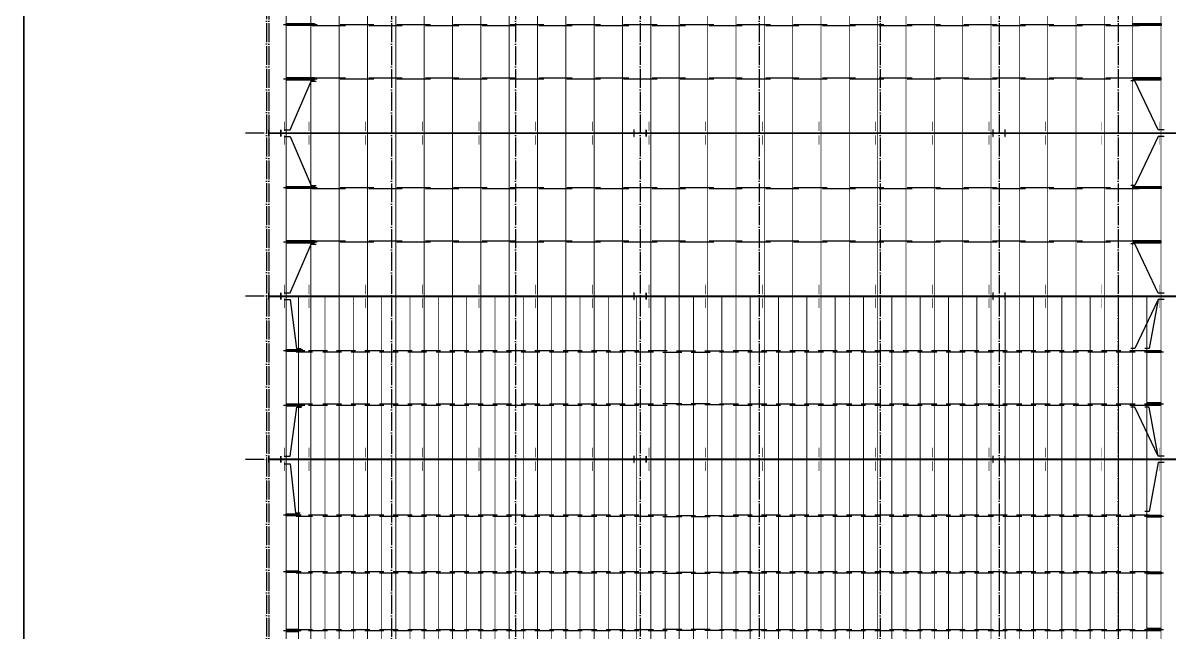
# Model space of a CAD drawing. Extents: x 447413 to 2975780, y -1432727 to 1301644.
# Drawn here: x 2255198 to 2315861, y -441677 to -409442 of the extents above; entities that cross this region are included whole.
import ezdxf

# ---------------------------------------------------------------- set-up
doc = ezdxf.new("R2010")
doc.units = 0
doc.header["$LTSCALE"] = 1000
doc.header["$MEASUREMENT"] = 0
doc.linetypes.add('DOTE', pattern=[2.42, 2, -0.2, 0.02, -0.2])
for name, color, linetype in [('DOTE', 1, 'Continuous'), ('LG', 200, 'Continuous'), ('图框', 253, 'Continuous'), ('柱子', 3, 'Continuous')]:
    doc.layers.add(name, color=color, linetype=linetype)
for name, color, linetype, lineweight in [('屋面隅撑', 10, 'Continuous', 30), ('檩条', 7, 'Continuous', 18), ('钢梁', 141, 'Continuous', 18)]:
    doc.layers.add(name, color=color, linetype=linetype, lineweight=lineweight)

# ---------------------------------------------------------------- blocks, each defined once
blk = doc.blocks.new('A$C6B0021A6')
at = {"layer": '图框', "color": 153, "const_width": 58, "elevation": -84000}
blk.add_lwpolyline([(111420, 1020), (2520, 1020), (2520, 83120), (111420, 83120)], close=True, dxfattribs=at)

msp = doc.modelspace()

# ---------------------------------------------------------------- linework, layer by layer
at = {"layer": 'DOTE', "color": 8, "linetype": 'DOTE', "ltscale": 0.5}
for p, q in [((2268086.1, -377995.7, 126000), (2268086.1, -498983.1, 126000)), ((2287865.8, -377995.7, 126000), (2287865.8, -498983.1, 126000)), ((2306865.8, -377995.7, 126000), (2306865.8, -498983.1, 126000)), ((2367195, -415277.4, 126000), (2266776.3, -415277.4, 126000)), ((2367195, -423907.4, 126000), (2266776.3, -423907.4, 126000))]:
    msp.add_line(p, q, dxfattribs=at)
at = {"layer": 'DOTE', "linetype": 'DOTE', "ltscale": 0.5}
msp.add_line((2367195, -432536.9, 126000), (2266776.3, -432536.9, 126000), dxfattribs=at)
at = {"layer": 'DOTE', "linetype": 'DOTE', "ltscale": 0.5, "elevation": 126000}
msp.add_lwpolyline([(2268206.1, -378003.3), (2268206.1, -498989.2)], dxfattribs=at)
at = {"layer": 'DOTE', "color": 8, "linetype": 'DOTE', "ltscale": 0.5, "elevation": 126000}
for points in [[(2274706.1, -378003.3), (2274706.1, -498989.2)], [(2281266.1, -378003.3), (2281266.1, -498989.2)], [(2294166.1, -378003.3), (2294166.1, -498989.2)], [(2300566.1, -378003.3), (2300566.1, -498989.2)], [(2313166.1, -378003.3), (2313166.1, -498989.2)]]:
    msp.add_lwpolyline(points, dxfattribs=at)
at = {"layer": 'LG'}
for p, q in [((2268990.1, -409522.4, 126000), (2270764.2, -409522.4, 126000)), ((2270510.7, -409579.8, 126000), (2272270, -409579.8, 126000)), ((2271990.1, -409522.4, 126000), (2273764.2, -409522.4, 126000)), ((2273510.7, -409579.8, 126000), (2275270, -409579.8, 126000)), ((2274990.1, -409522.4, 126000), (2276764.2, -409522.4, 126000)), ((2276510.7, -409579.8, 126000), (2278270, -409579.8, 126000)), ((2277990.1, -409522.4, 126000), (2279764.2, -409522.4, 126000)), ((2279510.7, -409579.8, 126000), (2281270, -409579.8, 126000)), ((2280990.1, -409522.4, 126000), (2282764.2, -409522.4, 126000)), ((2282510.7, -409579.8, 126000), (2284270, -409579.8, 126000)), ((2283990.1, -409522.4, 126000), (2285764.2, -409522.4, 126000)), ((2285510.7, -409579.8, 126000), (2287270, -409579.8, 126000)), ((2286990.1, -409522.4, 126000), (2288764.2, -409522.4, 126000)), ((2288510.7, -409579.8, 126000), (2290270, -409579.8, 126000)), ((2289990.1, -409522.4, 126000), (2291764.2, -409522.4, 126000)), ((2291510.7, -409579.8, 126000), (2293270, -409579.8, 126000)), ((2292990.1, -409522.4, 126000), (2294764.2, -409522.4, 126000)), ((2294510.7, -409579.8, 126000), (2296270, -409579.8, 126000)), ((2295990.1, -409522.4, 126000), (2297764.2, -409522.4, 126000)), ((2297510.7, -409579.8, 126000), (2299270, -409579.8, 126000)), ((2298990.1, -409522.4, 126000), (2300764.2, -409522.4, 126000)), ((2300510.7, -409579.8, 126000), (2302270, -409579.8, 126000)), ((2301990.1, -409522.4, 126000), (2303764.2, -409522.4, 126000)), ((2303510.7, -409579.8, 126000), (2305270, -409579.8, 126000)), ((2304990.1, -409522.4, 126000), (2306764.2, -409522.4, 126000)), ((2306510.7, -409579.8, 126000), (2308270, -409579.8, 126000)), ((2307990.1, -409522.4, 126000), (2309764.2, -409522.4, 126000)), ((2309510.7, -409579.8, 126000), (2311270, -409579.8, 126000)), ((2310990.1, -409522.4, 126000), (2312764.2, -409522.4, 126000)), ((2312510.7, -409579.8, 126000), (2314270, -409579.8, 126000)), ((2313990.1, -409522.4, 126000), (2315436, -409522.4, 126000)), ((2268990.1, -412402.4, 126000), (2270764.2, -412402.4, 126000)), ((2270510.7, -412344.9, 126000), (2272270, -412344.9, 126000)), ((2271990.1, -412402.4, 126000), (2273764.2, -412402.4, 126000)), ((2273510.7, -412344.9, 126000), (2275270, -412344.9, 126000)), ((2274990.1, -412402.4, 126000), (2276764.2, -412402.4, 126000)), ((2276510.7, -412344.9, 126000), (2278270, -412344.9, 126000)), ((2277990.1, -412402.4, 126000), (2279764.2, -412402.4, 126000)), ((2279510.7, -412344.9, 126000), (2281270, -412344.9, 126000)), ((2280990.1, -412402.4, 126000), (2282764.2, -412402.4, 126000)), ((2282510.7, -412344.9, 126000), (2284270, -412344.9, 126000)), ((2283990.1, -412402.4, 126000), (2285764.2, -412402.4, 126000)), ((2285510.7, -412344.9, 126000), (2287270, -412344.9, 126000)), ((2286990.1, -412402.4, 126000), (2288764.2, -412402.4, 126000)), ((2288510.7, -412344.9, 126000), (2290270, -412344.9, 126000)), ((2289990.1, -412402.4, 126000), (2291764.2, -412402.4, 126000)), ((2291510.7, -412344.9, 126000), (2293270, -412344.9, 126000)), ((2292990.1, -412402.4, 126000), (2294764.2, -412402.4, 126000)), ((2294510.7, -412344.9, 126000), (2296270, -412344.9, 126000)), ((2295990.1, -412402.4, 126000), (2297764.2, -412402.4, 126000)), ((2297510.7, -412344.9, 126000), (2299270, -412344.9, 126000)), ((2298990.1, -412402.4, 126000), (2300764.2, -412402.4, 126000)), ((2300510.7, -412344.9, 126000), (2302270, -412344.9, 126000)), ((2301990.1, -412402.4, 126000), (2303764.2, -412402.4, 126000)), ((2303510.7, -412344.9, 126000), (2305270, -412344.9, 126000)), ((2304990.1, -412402.4, 126000), (2306764.2, -412402.4, 126000)), ((2306510.7, -412344.9, 126000), (2308270, -412344.9, 126000)), ((2307990.1, -412402.4, 126000), (2309764.2, -412402.4, 126000)), ((2309510.7, -412344.9, 126000), (2311270, -412344.9, 126000)), ((2310990.1, -412402.4, 126000), (2312764.2, -412402.4, 126000)), ((2312510.7, -412344.9, 126000), (2314270, -412344.9, 126000)), ((2313990.1, -412402.4, 126000), (2315436, -412402.4, 126000)), ((2268990.1, -418152.4, 126000), (2270764.2, -418152.4, 126000)), ((2270510.7, -418209.8, 126000), (2272270, -418209.8, 126000)), ((2271990.1, -418152.4, 126000), (2273764.2, -418152.4, 126000)), ((2273510.7, -418209.8, 126000), (2275270, -418209.8, 126000)), ((2274990.1, -418152.4, 126000), (2276764.2, -418152.4, 126000)), ((2276510.7, -418209.8, 126000), (2278270, -418209.8, 126000)), ((2277990.1, -418152.4, 126000), (2279764.2, -418152.4, 126000)), ((2279510.7, -418209.8, 126000), (2281270, -418209.8, 126000)), ((2280990.1, -418152.4, 126000), (2282764.2, -418152.4, 126000)), ((2282510.7, -418209.8, 126000), (2284270, -418209.8, 126000)), ((2283990.1, -418152.4, 126000), (2285764.2, -418152.4, 126000)), ((2285510.7, -418209.8, 126000), (2287270, -418209.8, 126000)), ((2286990.1, -418152.4, 126000), (2288764.2, -418152.4, 126000)), ((2288510.7, -418209.8, 126000), (2290270, -418209.8, 126000)), ((2289990.1, -418152.4, 126000), (2291764.2, -418152.4, 126000)), ((2291510.7, -418209.8, 126000), (2293270, -418209.8, 126000)), ((2292990.1, -418152.4, 126000), (2294764.2, -418152.4, 126000)), ((2294510.7, -418209.8, 126000), (2296270, -418209.8, 126000)), ((2295990.1, -418152.4, 126000), (2297764.2, -418152.4, 126000)), ((2297510.7, -418209.8, 126000), (2299270, -418209.8, 126000)), ((2298990.1, -418152.4, 126000), (2300764.2, -418152.4, 126000)), ((2300510.7, -418209.8, 126000), (2302270, -418209.8, 126000)), ((2301990.1, -418152.4, 126000), (2303764.2, -418152.4, 126000)), ((2303510.7, -418209.8, 126000), (2305270, -418209.8, 126000)), ((2304990.1, -418152.4, 126000), (2306764.2, -418152.4, 126000)), ((2306510.7, -418209.8, 126000), (2308270, -418209.8, 126000)), ((2307990.1, -418152.4, 126000), (2309764.2, -418152.4, 126000)), ((2309510.7, -418209.8, 126000), (2311270, -418209.8, 126000)), ((2310990.1, -418152.4, 126000), (2312764.2, -418152.4, 126000)), ((2312510.7, -418209.8, 126000), (2314270, -418209.8, 126000)), ((2313990.1, -418152.4, 126000), (2315436, -418152.4, 126000)), ((2270510.7, -420974.9, 126000), (2272270, -420974.9, 126000)), ((2273510.7, -420974.9, 126000), (2275270, -420974.9, 126000)), ((2276510.7, -420974.9, 126000), (2278270, -420974.9, 126000)), ((2279510.7, -420974.9, 126000), (2281270, -420974.9, 126000)), ((2282510.7, -420974.9, 126000), (2284270, -420974.9, 126000)), ((2285510.7, -420974.9, 126000), (2287270, -420974.9, 126000)), ((2288510.7, -420974.9, 126000), (2290270, -420974.9, 126000)), ((2291510.7, -420974.9, 126000), (2293270, -420974.9, 126000)), ((2294510.7, -420974.9, 126000), (2296270, -420974.9, 126000)), ((2297510.7, -420974.9, 126000), (2299270, -420974.9, 126000)), ((2300510.7, -420974.9, 126000), (2302270, -420974.9, 126000)), ((2303510.7, -420974.9, 126000), (2305270, -420974.9, 126000)), ((2306510.7, -420974.9, 126000), (2308270, -420974.9, 126000)), ((2309510.7, -420974.9, 126000), (2311270, -420974.9, 126000)), ((2312510.7, -420974.9, 126000), (2314270, -420974.9, 126000)), ((2268990.1, -421032.4, 126000), (2270764.2, -421032.4, 126000)), ((2271990.1, -421032.4, 126000), (2273764.2, -421032.4, 126000)), ((2274990.1, -421032.4, 126000), (2276764.2, -421032.4, 126000)), ((2277990.1, -421032.4, 126000), (2279764.2, -421032.4, 126000)), ((2280990.1, -421032.4, 126000), (2282764.2, -421032.4, 126000)), ((2283990.1, -421032.4, 126000), (2285764.2, -421032.4, 126000)), ((2286990.1, -421032.4, 126000), (2288764.2, -421032.4, 126000)), ((2289990.1, -421032.4, 126000), (2291764.2, -421032.4, 126000)), ((2292990.1, -421032.4, 126000), (2294764.2, -421032.4, 126000)), ((2295990.1, -421032.4, 126000), (2297764.2, -421032.4, 126000)), ((2298990.1, -421032.4, 126000), (2300764.2, -421032.4, 126000)), ((2301990.1, -421032.4, 126000), (2303764.2, -421032.4, 126000)), ((2304990.1, -421032.4, 126000), (2306764.2, -421032.4, 126000)), ((2307990.1, -421032.4, 126000), (2309764.2, -421032.4, 126000)), ((2310990.1, -421032.4, 126000), (2312764.2, -421032.4, 126000)), ((2313990.1, -421032.4, 126000), (2315436, -421032.4, 126000)), ((2268990.1, -426782.1, 126000), (2270114.2, -426782.1, 126000)), ((2269668.2, -426839.6, 126000), (2270518.9, -426839.6, 126000)), ((2270308, -426782.1, 126000), (2271321.7, -426782.1, 126000)), ((2271068.2, -426839.6, 126000), (2272065.3, -426839.6, 126000)), ((2271792.3, -426782.1, 126000), (2272800.2, -426782.1, 126000)), ((2272568.2, -426839.6, 126000), (2273565.3, -426839.6, 126000)), ((2273292.3, -426782.1, 126000), (2274300.2, -426782.1, 126000)), ((2274068.2, -426839.6, 126000), (2275065.3, -426839.6, 126000)), ((2274792.3, -426782.1, 126000), (2275800.2, -426782.1, 126000)), ((2275568.2, -426839.6, 126000), (2276565.3, -426839.6, 126000)), ((2276292.3, -426782.1, 126000), (2277300.2, -426782.1, 126000)), ((2277068.2, -426839.6, 126000), (2278065.3, -426839.6, 126000)), ((2277792.3, -426782.1, 126000), (2278800.2, -426782.1, 126000)), ((2278568.2, -426839.6, 126000), (2279565.3, -426839.6, 126000)), ((2279292.3, -426782.1, 126000), (2280300.2, -426782.1, 126000)), ((2280068.2, -426839.6, 126000), (2281065.3, -426839.6, 126000)), ((2280792.3, -426782.1, 126000), (2281800.2, -426782.1, 126000)), ((2281568.2, -426839.6, 126000), (2282565.3, -426839.6, 126000)), ((2282292.3, -426782.1, 126000), (2283300.2, -426782.1, 126000)), ((2283068.2, -426839.6, 126000), (2284065.3, -426839.6, 126000)), ((2283792.3, -426782.1, 126000), (2284800.2, -426782.1, 126000)), ((2284568.2, -426839.6, 126000), (2285565.3, -426839.6, 126000)), ((2285292.3, -426782.1, 126000), (2286300.2, -426782.1, 126000)), ((2286068.2, -426839.6, 126000), (2287065.3, -426839.6, 126000)), ((2286792.3, -426782.1, 126000), (2287800.2, -426782.1, 126000)), ((2287568.2, -426839.6, 126000), (2288565.3, -426839.6, 126000)), ((2288292.3, -426782.1, 126000), (2289300.2, -426782.1, 126000)), ((2289068.2, -426859.7, 126000), (2290065.3, -426859.7, 126000)), ((2289792.3, -426802.2, 126000), (2290800.2, -426802.2, 126000)), ((2290568.2, -426859.7, 126000), (2291565.3, -426859.7, 126000)), ((2291292.3, -426802.2, 126000), (2292300.2, -426802.2, 126000)), ((2292068.2, -426839.6, 126000), (2293065.3, -426839.6, 126000)), ((2292792.3, -426782.1, 126000), (2293800.2, -426782.1, 126000)), ((2293568.2, -426839.6, 126000), (2294565.3, -426839.6, 126000)), ((2294292.3, -426782.1, 126000), (2295300.2, -426782.1, 126000)), ((2295068.2, -426839.6, 126000), (2296065.3, -426839.6, 126000)), ((2295792.3, -426782.1, 126000), (2296800.2, -426782.1, 126000)), ((2296568.2, -426839.6, 126000), (2297565.3, -426839.6, 126000)), ((2297292.3, -426782.1, 126000), (2298300.2, -426782.1, 126000)), ((2298068.2, -426839.6, 126000), (2299065.3, -426839.6, 126000)), ((2298792.3, -426782.1, 126000), (2299800.2, -426782.1, 126000)), ((2299568.2, -426839.6, 126000), (2300565.3, -426839.6, 126000)), ((2300292.3, -426782.1, 126000), (2301300.2, -426782.1, 126000)), ((2301068.2, -426839.6, 126000), (2302065.3, -426839.6, 126000)), ((2301792.3, -426782.1, 126000), (2302800.2, -426782.1, 126000)), ((2302568.2, -426839.6, 126000), (2303565.3, -426839.6, 126000)), ((2303292.3, -426782.1, 126000), (2304300.2, -426782.1, 126000)), ((2304068.2, -426839.6, 126000), (2305065.3, -426839.6, 126000)), ((2304792.3, -426782.1, 126000), (2305800.2, -426782.1, 126000)), ((2305568.2, -426839.6, 126000), (2306565.3, -426839.6, 126000)), ((2306292.3, -426782.1, 126000), (2307300.2, -426782.1, 126000)), ((2307068.2, -426839.6, 126000), (2308065.3, -426839.6, 126000)), ((2307792.3, -426782.1, 126000), (2308800.2, -426782.1, 126000)), ((2308568.2, -426839.6, 126000), (2309565.3, -426839.6, 126000)), ((2309292.3, -426782.1, 126000), (2310300.2, -426782.1, 126000)), ((2310068.2, -426839.6, 126000), (2311065.3, -426839.6, 126000)), ((2310792.3, -426782.1, 126000), (2311800.2, -426782.1, 126000)), ((2311568.2, -426839.6, 126000), (2312565.3, -426839.6, 126000)), ((2312292.3, -426782.1, 126000), (2313300.2, -426782.1, 126000)), ((2313068.2, -426839.6, 126000), (2314065.3, -426839.6, 126000)), ((2313792.3, -426782.1, 126000), (2314800.2, -426782.1, 126000)), ((2313990.1, -426782.1, 126000), (2315436, -426782.1, 126000)), ((2314568.2, -426839.6, 126000), (2315565.3, -426839.6, 126000)), ((2268990.1, -429662.1, 126000), (2270114.2, -429662.1, 126000)), ((2269668.2, -429604.7, 126000), (2270518.9, -429604.7, 126000)), ((2270308, -429662.1, 126000), (2271321.7, -429662.1, 126000)), ((2271068.2, -429604.7, 126000), (2272065.3, -429604.7, 126000)), ((2271792.3, -429662.1, 126000), (2272800.2, -429662.1, 126000)), ((2272568.2, -429604.7, 126000), (2273565.3, -429604.7, 126000)), ((2273292.3, -429662.1, 126000), (2274300.2, -429662.1, 126000)), ((2274068.2, -429604.7, 126000), (2275065.3, -429604.7, 126000)), ((2274792.3, -429662.1, 126000), (2275800.2, -429662.1, 126000)), ((2275568.2, -429604.7, 126000), (2276565.3, -429604.7, 126000)), ((2276292.3, -429662.1, 126000), (2277300.2, -429662.1, 126000)), ((2277068.2, -429604.7, 126000), (2278065.3, -429604.7, 126000)), ((2277792.3, -429662.1, 126000), (2278800.2, -429662.1, 126000)), ((2278568.2, -429604.7, 126000), (2279565.3, -429604.7, 126000)), ((2279292.3, -429662.1, 126000), (2280300.2, -429662.1, 126000)), ((2280068.2, -429604.7, 126000), (2281065.3, -429604.7, 126000)), ((2280792.3, -429662.1, 126000), (2281800.2, -429662.1, 126000)), ((2281568.2, -429604.7, 126000), (2282565.3, -429604.7, 126000)), ((2282292.3, -429662.1, 126000), (2283300.2, -429662.1, 126000)), ((2283068.2, -429604.7, 126000), (2284065.3, -429604.7, 126000)), ((2283792.3, -429662.1, 126000), (2284800.2, -429662.1, 126000)), ((2284568.2, -429604.7, 126000), (2285565.3, -429604.7, 126000)), ((2285292.3, -429662.1, 126000), (2286300.2, -429662.1, 126000)), ((2286068.2, -429604.7, 126000), (2287065.3, -429604.7, 126000)), ((2286792.3, -429662.1, 126000), (2287800.2, -429662.1, 126000)), ((2287568.2, -429604.7, 126000), (2288565.3, -429604.7, 126000)), ((2288292.3, -429662.1, 126000), (2289300.2, -429662.1, 126000)), ((2289068.2, -429584.6, 126000), (2290065.3, -429584.6, 126000)), ((2289792.3, -429642.1, 126000), (2290800.2, -429642.1, 126000)), ((2290568.2, -429584.6, 126000), (2291565.3, -429584.6, 126000)), ((2291292.3, -429642.1, 126000), (2292300.2, -429642.1, 126000)), ((2292068.2, -429604.7, 126000), (2293065.3, -429604.7, 126000)), ((2292792.3, -429662.1, 126000), (2293800.2, -429662.1, 126000)), ((2293568.2, -429604.7, 126000), (2294565.3, -429604.7, 126000)), ((2294292.3, -429662.1, 126000), (2295300.2, -429662.1, 126000)), ((2295068.2, -429604.7, 126000), (2296065.3, -429604.7, 126000)), ((2295792.3, -429662.1, 126000), (2296800.2, -429662.1, 126000)), ((2296568.2, -429604.7, 126000), (2297565.3, -429604.7, 126000)), ((2297292.3, -429662.1, 126000), (2298300.2, -429662.1, 126000)), ((2298068.2, -429604.7, 126000), (2299065.3, -429604.7, 126000)), ((2298792.3, -429662.1, 126000), (2299800.2, -429662.1, 126000)), ((2299568.2, -429604.7, 126000), (2300565.3, -429604.7, 126000)), ((2300292.3, -429662.1, 126000), (2301300.2, -429662.1, 126000)), ((2301068.2, -429604.7, 126000), (2302065.3, -429604.7, 126000)), ((2301792.3, -429662.1, 126000), (2302800.2, -429662.1, 126000)), ((2302568.2, -429604.7, 126000), (2303565.3, -429604.7, 126000)), ((2303292.3, -429662.1, 126000), (2304300.2, -429662.1, 126000)), ((2304068.2, -429604.7, 126000), (2305065.3, -429604.7, 126000)), ((2304792.3, -429662.1, 126000), (2305800.2, -429662.1, 126000)), ((2305568.2, -429604.7, 126000), (2306565.3, -429604.7, 126000)), ((2306292.3, -429662.1, 126000), (2307300.2, -429662.1, 126000)), ((2307068.2, -429604.7, 126000), (2308065.3, -429604.7, 126000)), ((2307792.3, -429662.1, 126000), (2308800.2, -429662.1, 126000)), ((2308568.2, -429604.7, 126000), (2309565.3, -429604.7, 126000)), ((2309292.3, -429662.1, 126000), (2310300.2, -429662.1, 126000)), ((2310068.2, -429604.7, 126000), (2311065.3, -429604.7, 126000)), ((2310792.3, -429662.1, 126000), (2311800.2, -429662.1, 126000)), ((2311568.2, -429604.7, 126000), (2312565.3, -429604.7, 126000)), ((2312292.3, -429662.1, 126000), (2313300.2, -429662.1, 126000)), ((2313068.2, -429604.7, 126000), (2314065.3, -429604.7, 126000)), ((2313792.3, -429662.1, 126000), (2314800.2, -429662.1, 126000)), ((2313990.1, -429662.1, 126000), (2315436, -429662.1, 126000)), ((2314568.2, -429604.7, 126000), (2315565.3, -429604.7, 126000)), ((2268990.1, -435479.5, 126000), (2269921.7, -435479.5, 126000)), ((2269668.2, -435536.9, 126000), (2270518.9, -435536.9, 126000)), ((2270308, -435479.5, 126000), (2271321.7, -435479.5, 126000)), ((2271068.2, -435536.9, 126000), (2272065.3, -435536.9, 126000)), ((2271792.3, -435479.5, 126000), (2272800.2, -435479.5, 126000)), ((2272568.2, -435536.9, 126000), (2273565.3, -435536.9, 126000)), ((2273292.3, -435479.5, 126000), (2274300.2, -435479.5, 126000)), ((2274068.2, -435536.9, 126000), (2275065.3, -435536.9, 126000)), ((2274792.3, -435479.5, 126000), (2275800.2, -435479.5, 126000)), ((2275568.2, -435536.9, 126000), (2276565.3, -435536.9, 126000)), ((2276292.3, -435479.5, 126000), (2277300.2, -435479.5, 126000)), ((2277068.2, -435536.9, 126000), (2278065.3, -435536.9, 126000)), ((2277792.3, -435479.5, 126000), (2278800.2, -435479.5, 126000)), ((2278568.2, -435536.9, 126000), (2279565.3, -435536.9, 126000)), ((2279292.3, -435479.5, 126000), (2280300.2, -435479.5, 126000)), ((2280068.2, -435536.9, 126000), (2281065.3, -435536.9, 126000)), ((2280792.3, -435479.5, 126000), (2281800.2, -435479.5, 126000)), ((2281568.2, -435536.9, 126000), (2282565.3, -435536.9, 126000)), ((2282292.3, -435479.5, 126000), (2283300.2, -435479.5, 126000)), ((2283068.2, -435536.9, 126000), (2284065.3, -435536.9, 126000)), ((2283792.3, -435479.5, 126000), (2284800.2, -435479.5, 126000)), ((2284568.2, -435536.9, 126000), (2285565.3, -435536.9, 126000)), ((2285292.3, -435479.5, 126000), (2286300.2, -435479.5, 126000)), ((2286068.2, -435536.9, 126000), (2287065.3, -435536.9, 126000)), ((2286792.3, -435479.5, 126000), (2287800.2, -435479.5, 126000)), ((2287568.2, -435536.9, 126000), (2288565.3, -435536.9, 126000)), ((2288292.3, -435479.5, 126000), (2289300.2, -435479.5, 126000)), ((2289068.2, -435557, 126000), (2290065.3, -435557, 126000)), ((2289792.3, -435499.5, 126000), (2290800.2, -435499.5, 126000)), ((2290568.2, -435557, 126000), (2291565.3, -435557, 126000)), ((2291292.3, -435499.5, 126000), (2292300.2, -435499.5, 126000)), ((2292068.2, -435536.9, 126000), (2293065.3, -435536.9, 126000)), ((2292792.3, -435479.5, 126000), (2293800.2, -435479.5, 126000)), ((2293568.2, -435536.9, 126000), (2294565.3, -435536.9, 126000)), ((2294292.3, -435479.5, 126000), (2295300.2, -435479.5, 126000)), ((2295068.2, -435536.9, 126000), (2296065.3, -435536.9, 126000)), ((2295792.3, -435479.5, 126000), (2296800.2, -435479.5, 126000)), ((2296568.2, -435536.9, 126000), (2297565.3, -435536.9, 126000)), ((2297292.3, -435479.5, 126000), (2298300.2, -435479.5, 126000)), ((2298068.2, -435536.9, 126000), (2299065.3, -435536.9, 126000)), ((2298792.3, -435479.5, 126000), (2299800.2, -435479.5, 126000)), ((2299568.2, -435536.9, 126000), (2300565.3, -435536.9, 126000)), ((2300292.3, -435479.5, 126000), (2301300.2, -435479.5, 126000)), ((2301068.2, -435536.9, 126000), (2302065.3, -435536.9, 126000)), ((2301792.3, -435479.5, 126000), (2302800.2, -435479.5, 126000)), ((2302568.2, -435536.9, 126000), (2303565.3, -435536.9, 126000)), ((2303292.3, -435479.5, 126000), (2304300.2, -435479.5, 126000)), ((2304068.2, -435536.9, 126000), (2305065.3, -435536.9, 126000)), ((2304792.3, -435479.5, 126000), (2305800.2, -435479.5, 126000)), ((2305568.2, -435536.9, 126000), (2306565.3, -435536.9, 126000)), ((2306292.3, -435479.5, 126000), (2307300.2, -435479.5, 126000)), ((2307068.2, -435536.9, 126000), (2308065.3, -435536.9, 126000)), ((2307792.3, -435479.5, 126000), (2308800.2, -435479.5, 126000)), ((2308568.2, -435536.9, 126000), (2309565.3, -435536.9, 126000)), ((2309292.3, -435479.5, 126000), (2310300.2, -435479.5, 126000)), ((2310068.2, -435536.9, 126000), (2311065.3, -435536.9, 126000)), ((2310792.3, -435479.5, 126000), (2311800.2, -435479.5, 126000)), ((2311568.2, -435536.9, 126000), (2312565.3, -435536.9, 126000)), ((2312292.3, -435479.5, 126000), (2313300.2, -435479.5, 126000)), ((2313068.2, -435536.9, 126000), (2314065.3, -435536.9, 126000)), ((2313792.3, -435479.5, 126000), (2314800.2, -435479.5, 126000)), ((2314568.2, -435536.9, 126000), (2315565.3, -435536.9, 126000)), ((2268990.1, -438479.5, 126000), (2269921.7, -438479.5, 126000)), ((2269668.2, -438536.9, 126000), (2270518.9, -438536.9, 126000)), ((2270308, -438479.5, 126000), (2271321.7, -438479.5, 126000)), ((2271068.2, -438536.9, 126000), (2272065.3, -438536.9, 126000)), ((2271792.3, -438479.5, 126000), (2272800.2, -438479.5, 126000)), ((2272568.2, -438536.9, 126000), (2273565.3, -438536.9, 126000)), ((2273292.3, -438479.5, 126000), (2274300.2, -438479.5, 126000)), ((2274068.2, -438536.9, 126000), (2275065.3, -438536.9, 126000)), ((2274792.3, -438479.5, 126000), (2275800.2, -438479.5, 126000)), ((2275568.2, -438536.9, 126000), (2276565.3, -438536.9, 126000)), ((2276292.3, -438479.5, 126000), (2277300.2, -438479.5, 126000)), ((2277068.2, -438536.9, 126000), (2278065.3, -438536.9, 126000)), ((2277792.3, -438479.5, 126000), (2278800.2, -438479.5, 126000)), ((2278568.2, -438536.9, 126000), (2279565.3, -438536.9, 126000)), ((2279292.3, -438479.5, 126000), (2280300.2, -438479.5, 126000)), ((2280068.2, -438536.9, 126000), (2281065.3, -438536.9, 126000)), ((2280792.3, -438479.5, 126000), (2281800.2, -438479.5, 126000)), ((2281568.2, -438536.9, 126000), (2282565.3, -438536.9, 126000)), ((2282292.3, -438479.5, 126000), (2283300.2, -438479.5, 126000)), ((2283068.2, -438536.9, 126000), (2284065.3, -438536.9, 126000)), ((2283792.3, -438479.5, 126000), (2284800.2, -438479.5, 126000)), ((2284568.2, -438536.9, 126000), (2285565.3, -438536.9, 126000)), ((2285292.3, -438479.5, 126000), (2286300.2, -438479.5, 126000)), ((2286068.2, -438536.9, 126000), (2287065.3, -438536.9, 126000)), ((2286792.3, -438479.5, 126000), (2287800.2, -438479.5, 126000)), ((2287568.2, -438536.9, 126000), (2288565.3, -438536.9, 126000)), ((2288292.3, -438479.5, 126000), (2289300.2, -438479.5, 126000)), ((2289068.2, -438557, 126000), (2290065.3, -438557, 126000)), ((2289792.3, -438499.5, 126000), (2290800.2, -438499.5, 126000)), ((2290568.2, -438557, 126000), (2291565.3, -438557, 126000)), ((2291292.3, -438499.5, 126000), (2292300.2, -438499.5, 126000)), ((2292068.2, -438536.9, 126000), (2293065.3, -438536.9, 126000)), ((2292792.3, -438479.5, 126000), (2293800.2, -438479.5, 126000)), ((2293568.2, -438536.9, 126000), (2294565.3, -438536.9, 126000)), ((2294292.3, -438479.5, 126000), (2295300.2, -438479.5, 126000)), ((2295068.2, -438536.9, 126000), (2296065.3, -438536.9, 126000)), ((2295792.3, -438479.5, 126000), (2296800.2, -438479.5, 126000)), ((2296568.2, -438536.9, 126000), (2297565.3, -438536.9, 126000)), ((2297292.3, -438479.5, 126000), (2298300.2, -438479.5, 126000)), ((2298068.2, -438536.9, 126000), (2299065.3, -438536.9, 126000)), ((2298792.3, -438479.5, 126000), (2299800.2, -438479.5, 126000)), ((2299568.2, -438536.9, 126000), (2300565.3, -438536.9, 126000)), ((2300292.3, -438479.5, 126000), (2301300.2, -438479.5, 126000)), ((2301068.2, -438536.9, 126000), (2302065.3, -438536.9, 126000)), ((2301792.3, -438479.5, 126000), (2302800.2, -438479.5, 126000)), ((2302568.2, -438536.9, 126000), (2303565.3, -438536.9, 126000)), ((2303292.3, -438479.5, 126000), (2304300.2, -438479.5, 126000)), ((2304068.2, -438536.9, 126000), (2305065.3, -438536.9, 126000)), ((2304792.3, -438479.5, 126000), (2305800.2, -438479.5, 126000)), ((2305568.2, -438536.9, 126000), (2306565.3, -438536.9, 126000)), ((2306292.3, -438479.5, 126000), (2307300.2, -438479.5, 126000)), ((2307068.2, -438536.9, 126000), (2308065.3, -438536.9, 126000)), ((2307792.3, -438479.5, 126000), (2308800.2, -438479.5, 126000)), ((2308568.2, -438536.9, 126000), (2309565.3, -438536.9, 126000)), ((2309292.3, -438479.5, 126000), (2310300.2, -438479.5, 126000)), ((2310068.2, -438536.9, 126000), (2311065.3, -438536.9, 126000)), ((2310792.3, -438479.5, 126000), (2311800.2, -438479.5, 126000)), ((2311568.2, -438536.9, 126000), (2312565.3, -438536.9, 126000)), ((2312292.3, -438479.5, 126000), (2313300.2, -438479.5, 126000)), ((2313068.2, -438536.9, 126000), (2314065.3, -438536.9, 126000)), ((2313792.3, -438479.5, 126000), (2314800.2, -438479.5, 126000)), ((2314568.2, -438536.9, 126000), (2315565.3, -438536.9, 126000)), ((2268990.1, -441594.4, 126000), (2269921.7, -441594.4, 126000)), ((2269668.2, -441536.9, 126000), (2270518.9, -441536.9, 126000)), ((2270308, -441594.4, 126000), (2271321.7, -441594.4, 126000)), ((2271068.2, -441536.9, 126000), (2272065.3, -441536.9, 126000)), ((2271792.3, -441594.4, 126000), (2272800.2, -441594.4, 126000)), ((2272568.2, -441536.9, 126000), (2273565.3, -441536.9, 126000)), ((2273292.3, -441594.4, 126000), (2274300.2, -441594.4, 126000)), ((2274068.2, -441536.9, 126000), (2275065.3, -441536.9, 126000)), ((2274792.3, -441594.4, 126000), (2275800.2, -441594.4, 126000)), ((2275568.2, -441536.9, 126000), (2276565.3, -441536.9, 126000)), ((2276292.3, -441594.4, 126000), (2277300.2, -441594.4, 126000)), ((2277068.2, -441536.9, 126000), (2278065.3, -441536.9, 126000)), ((2277792.3, -441594.4, 126000), (2278800.2, -441594.4, 126000)), ((2278568.2, -441536.9, 126000), (2279565.3, -441536.9, 126000)), ((2279292.3, -441594.4, 126000), (2280300.2, -441594.4, 126000)), ((2280068.2, -441536.9, 126000), (2281065.3, -441536.9, 126000)), ((2280792.3, -441594.4, 126000), (2281800.2, -441594.4, 126000)), ((2281568.2, -441536.9, 126000), (2282565.3, -441536.9, 126000)), ((2282292.3, -441594.4, 126000), (2283300.2, -441594.4, 126000)), ((2283068.2, -441536.9, 126000), (2284065.3, -441536.9, 126000)), ((2283792.3, -441594.4, 126000), (2284800.2, -441594.4, 126000)), ((2284568.2, -441536.9, 126000), (2285565.3, -441536.9, 126000)), ((2285292.3, -441594.4, 126000), (2286300.2, -441594.4, 126000)), ((2286068.2, -441536.9, 126000), (2287065.3, -441536.9, 126000)), ((2286792.3, -441594.4, 126000), (2287800.2, -441594.4, 126000)), ((2287568.2, -441536.9, 126000), (2288565.3, -441536.9, 126000)), ((2288292.3, -441594.4, 126000), (2289300.2, -441594.4, 126000)), ((2289068.2, -441516.9, 126000), (2290065.3, -441516.9, 126000)), ((2289792.3, -441574.3, 126000), (2290800.2, -441574.3, 126000)), ((2290568.2, -441516.9, 126000), (2291565.3, -441516.9, 126000)), ((2291292.3, -441574.3, 126000), (2292300.2, -441574.3, 126000)), ((2292068.2, -441536.9, 126000), (2293065.3, -441536.9, 126000)), ((2292792.3, -441594.4, 126000), (2293800.2, -441594.4, 126000)), ((2293568.2, -441536.9, 126000), (2294565.3, -441536.9, 126000)), ((2294292.3, -441594.4, 126000), (2295300.2, -441594.4, 126000)), ((2295068.2, -441536.9, 126000), (2296065.3, -441536.9, 126000)), ((2295792.3, -441594.4, 126000), (2296800.2, -441594.4, 126000)), ((2296568.2, -441536.9, 126000), (2297565.3, -441536.9, 126000)), ((2297292.3, -441594.4, 126000), (2298300.2, -441594.4, 126000)), ((2298068.2, -441536.9, 126000), (2299065.3, -441536.9, 126000)), ((2298792.3, -441594.4, 126000), (2299800.2, -441594.4, 126000)), ((2299568.2, -441536.9, 126000), (2300565.3, -441536.9, 126000)), ((2300292.3, -441594.4, 126000), (2301300.2, -441594.4, 126000)), ((2301068.2, -441536.9, 126000), (2302065.3, -441536.9, 126000)), ((2301792.3, -441594.4, 126000), (2302800.2, -441594.4, 126000)), ((2302568.2, -441536.9, 126000), (2303565.3, -441536.9, 126000)), ((2303292.3, -441594.4, 126000), (2304300.2, -441594.4, 126000)), ((2304068.2, -441536.9, 126000), (2305065.3, -441536.9, 126000)), ((2304792.3, -441594.4, 126000), (2305800.2, -441594.4, 126000)), ((2305568.2, -441536.9, 126000), (2306565.3, -441536.9, 126000)), ((2306292.3, -441594.4, 126000), (2307300.2, -441594.4, 126000)), ((2307068.2, -441536.9, 126000), (2308065.3, -441536.9, 126000)), ((2307792.3, -441594.4, 126000), (2308800.2, -441594.4, 126000)), ((2308568.2, -441536.9, 126000), (2309565.3, -441536.9, 126000)), ((2309292.3, -441594.4, 126000), (2310300.2, -441594.4, 126000)), ((2310068.2, -441536.9, 126000), (2311065.3, -441536.9, 126000)), ((2310792.3, -441594.4, 126000), (2311800.2, -441594.4, 126000)), ((2311568.2, -441536.9, 126000), (2312565.3, -441536.9, 126000)), ((2312292.3, -441594.4, 126000), (2313300.2, -441594.4, 126000)), ((2313068.2, -441536.9, 126000), (2314065.3, -441536.9, 126000)), ((2313792.3, -441594.4, 126000), (2314800.2, -441594.4, 126000)), ((2314568.2, -441536.9, 126000), (2315565.3, -441536.9, 126000))]:
    msp.add_line(p, q, dxfattribs=at)
at = {"layer": 'LG', "color": 7, "elevation": 126000}
for points in [[(2269136, -409471.2), (2270636, -409471.2), (2270636, -409573.5), (2269136, -409573.5)], [(2313936, -409471.1), (2315436, -409471.1), (2315436, -409573.3), (2313936, -409573.3)], [(2269136, -412453.5), (2270636, -412453.5), (2270636, -412351.2), (2269136, -412351.2)], [(2313936, -412453.6), (2315436, -412453.6), (2315436, -412351.4), (2313936, -412351.4)], [(2269136, -418101.2), (2270636, -418101.2), (2270636, -418203.5), (2269136, -418203.5)], [(2313936, -418101.1), (2315436, -418101.1), (2315436, -418203.3), (2313936, -418203.3)], [(2269136, -421083.5), (2270636, -421083.5), (2270636, -420981.2), (2269136, -420981.2)], [(2313936, -421083.6), (2315436, -421083.6), (2315436, -420981.4), (2313936, -420981.4)], [(2269136, -426731), (2269986, -426731), (2269986, -426833.3), (2269136, -426833.3)], [(2314686, -426788.5), (2315436, -426788.5), (2315436, -426890.7), (2314686, -426890.7)], [(2269136, -429713.3), (2269986, -429713.3), (2269986, -429611), (2269136, -429611)], [(2314686, -429655.8), (2315436, -429655.8), (2315436, -429553.6), (2314686, -429553.6)], [(2269136, -435428.3), (2269793.5, -435428.3), (2269793.5, -435530.6), (2269136, -435530.6)], [(2314686, -435485.8), (2315436, -435485.8), (2315436, -435588), (2314686, -435588)], [(2269136, -438428.3), (2269793.5, -438428.3), (2269793.5, -438530.6), (2269136, -438530.6)], [(2314686, -438485.8), (2315436, -438485.8), (2315436, -438588), (2314686, -438588)], [(2269136, -441645.5), (2269793.5, -441645.5), (2269793.5, -441543.3), (2269136, -441543.3)], [(2314686, -441588), (2315436, -441588), (2315436, -441485.8), (2314686, -441485.8)]]:
    msp.add_lwpolyline(points, close=True, dxfattribs=at)
at = {"layer": 'LG', "elevation": 126000}
for points in [[(2269028.5, -415101.1), (2269344.5, -415101.1), (2270462.5, -412515.7), (2270715.4, -412515.7)], [(2315597.2, -415106.9), (2315281.2, -415106.9), (2314052.4, -412510.8), (2313830.2, -412510.8)], [(2269028.5, -415453.6), (2269344.5, -415453.6), (2270462.5, -418039), (2270715.4, -418039)], [(2315597.2, -415447.8), (2315281.2, -415447.8), (2314052.4, -418043.9), (2313830.2, -418043.9)], [(2269028.5, -423731.1), (2269344.5, -423731.1), (2270462.5, -421145.7), (2270715.4, -421145.7)], [(2315597.2, -423736.9), (2315281.2, -423736.9), (2314052.4, -421140.8), (2313830.2, -421140.8)], [(2269028.5, -424083.4), (2269344.5, -424083.4), (2269671, -426668.8), (2269924, -426668.8)], [(2315597.2, -424077.6), (2315281.2, -424077.6), (2314052.4, -426673.7), (2313830.2, -426673.7)], [(2315597.2, -424077.6), (2315281.2, -424077.6), (2314802.4, -426673.7), (2314580.2, -426673.7)], [(2269028.5, -432360.9), (2269344.5, -432360.9), (2269698.6, -429775.5), (2269951.5, -429775.5)], [(2315597.2, -432366.7), (2315281.2, -432366.7), (2314052.4, -429770.6), (2313830.2, -429770.6)], [(2315597.2, -432366.7), (2315281.2, -432366.7), (2314802.4, -429770.6), (2314580.2, -429770.6)], [(2269028.5, -432780.7), (2269344.5, -432780.7), (2269620, -435366.1), (2269872.9, -435366.1)], [(2315597.2, -432707.2), (2315281.2, -432707.2), (2314802.4, -435303.2), (2314580.2, -435303.2)]]:
    msp.add_lwpolyline(points, dxfattribs=at)
at = {"layer": '屋面隅撑', "const_width": 30, "elevation": 126000}
for points in [[(2269034.6, -415165.7), (2269034.6, -414665.7)], [(2270334.6, -415165.7), (2270334.6, -414665.7)], [(2273334.6, -415165.7), (2273334.6, -414665.7)], [(2276334.6, -415165.7), (2276334.6, -414665.7)], [(2279334.6, -415165.7), (2279334.6, -414665.7)], [(2282334.6, -415165.7), (2282334.6, -414665.7)], [(2285334.6, -415165.7), (2285334.6, -414665.7)], [(2288334.6, -415165.7), (2288334.6, -414665.7)], [(2291334.6, -415165.7), (2291334.6, -414665.7)], [(2294334.6, -415165.7), (2294334.6, -414665.7)], [(2297334.6, -415165.7), (2297334.6, -414665.7)], [(2300334.6, -415165.7), (2300334.6, -414665.7)], [(2303334.6, -415165.7), (2303334.6, -414665.7)], [(2306334.6, -415165.7), (2306334.6, -414665.7)], [(2309334.6, -415165.7), (2309334.6, -414665.7)], [(2312304.3, -415165.7), (2312304.3, -414665.7)], [(2315334.6, -415165.7), (2315334.6, -414665.7)], [(2269034.6, -415389), (2269034.6, -415889)], [(2270334.6, -415389), (2270334.6, -415889)], [(2273334.6, -415389), (2273334.6, -415889)], [(2276334.6, -415389), (2276334.6, -415889)], [(2279334.6, -415389), (2279334.6, -415889)], [(2282334.6, -415389), (2282334.6, -415889)], [(2285334.6, -415389), (2285334.6, -415889)], [(2288334.6, -415389), (2288334.6, -415889)], [(2291334.6, -415389), (2291334.6, -415889)], [(2294334.6, -415389), (2294334.6, -415889)], [(2297334.6, -415389), (2297334.6, -415889)], [(2300334.6, -415389), (2300334.6, -415889)], [(2303334.6, -415389), (2303334.6, -415889)], [(2306334.6, -415389), (2306334.6, -415889)], [(2309334.6, -415389), (2309334.6, -415889)], [(2312304.3, -415389), (2312304.3, -415889)], [(2315334.6, -415389), (2315334.6, -415889)], [(2269034.6, -423795.7), (2269034.6, -423295.7)], [(2270334.6, -423795.7), (2270334.6, -423295.7)], [(2273334.6, -423795.7), (2273334.6, -423295.7)], [(2276334.6, -423795.7), (2276334.6, -423295.7)], [(2279334.6, -423795.7), (2279334.6, -423295.7)], [(2282334.6, -423795.7), (2282334.6, -423295.7)], [(2285334.6, -423795.7), (2285334.6, -423295.7)], [(2288334.6, -423795.7), (2288334.6, -423295.7)], [(2291334.6, -423795.7), (2291334.6, -423295.7)], [(2294334.6, -423795.7), (2294334.6, -423295.7)], [(2297334.6, -423795.7), (2297334.6, -423295.7)], [(2300334.6, -423795.7), (2300334.6, -423295.7)], [(2303334.6, -423795.7), (2303334.6, -423295.7)], [(2306334.6, -423795.7), (2306334.6, -423295.7)], [(2309334.6, -423795.7), (2309334.6, -423295.7)], [(2312304.3, -423795.7), (2312304.3, -423295.7)], [(2315334.6, -423795.7), (2315334.6, -423295.7)], [(2269034.6, -424019), (2269034.6, -424519)], [(2270334.6, -424019), (2270334.6, -424519)], [(2273334.6, -424019), (2273334.6, -424519)], [(2276334.6, -424019), (2276334.6, -424519)], [(2279334.6, -424019), (2279334.6, -424519)], [(2282334.6, -424019), (2282334.6, -424519)], [(2285334.6, -424019), (2285334.6, -424519)], [(2288334.6, -424019), (2288334.6, -424519)], [(2291334.6, -424019), (2291334.6, -424519)], [(2294334.6, -424019), (2294334.6, -424519)], [(2297334.6, -424019), (2297334.6, -424519)], [(2300334.6, -424019), (2300334.6, -424519)], [(2303334.6, -424019), (2303334.6, -424519)], [(2306334.6, -424019), (2306334.6, -424519)], [(2309334.6, -424019), (2309334.6, -424519)], [(2312304.3, -424019), (2312304.3, -424519)], [(2315334.6, -424019), (2315334.6, -424519)], [(2269034.6, -432425.2), (2269034.6, -431925.2)], [(2270334.6, -432425.2), (2270334.6, -431925.2)], [(2273334.6, -432425.2), (2273334.6, -431925.2)], [(2276334.6, -432425.2), (2276334.6, -431925.2)], [(2279334.6, -432425.2), (2279334.6, -431925.2)], [(2282334.6, -432425.2), (2282334.6, -431925.2)], [(2285334.6, -432425.2), (2285334.6, -431925.2)], [(2288334.6, -432425.2), (2288334.6, -431925.2)], [(2291334.6, -432425.2), (2291334.6, -431925.2)], [(2294334.6, -432425.2), (2294334.6, -431925.2)], [(2297334.6, -432425.2), (2297334.6, -431925.2)], [(2300334.6, -432425.2), (2300334.6, -431925.2)], [(2303334.6, -432425.2), (2303334.6, -431925.2)], [(2306334.6, -432425.2), (2306334.6, -431925.2)], [(2309334.6, -432425.2), (2309334.6, -431925.2)], [(2312304.3, -432425.2), (2312304.3, -431925.2)], [(2315334.6, -432425.2), (2315334.6, -431925.2)], [(2269034.6, -432648.6), (2269034.6, -433148.6)], [(2270334.6, -432648.6), (2270334.6, -433148.6)], [(2273334.6, -432648.6), (2273334.6, -433148.6)], [(2276334.6, -432648.6), (2276334.6, -433148.6)], [(2279334.6, -432648.6), (2279334.6, -433148.6)], [(2282334.6, -432648.6), (2282334.6, -433148.6)], [(2285334.6, -432648.6), (2285334.6, -433148.6)], [(2288334.6, -432648.6), (2288334.6, -433148.6)], [(2291334.6, -432648.6), (2291334.6, -433148.6)], [(2294334.6, -432648.6), (2294334.6, -433148.6)], [(2297334.6, -432648.6), (2297334.6, -433148.6)], [(2300334.6, -432648.6), (2300334.6, -433148.6)], [(2303334.6, -432648.6), (2303334.6, -433148.6)], [(2306334.6, -432648.6), (2306334.6, -433148.6)], [(2309334.6, -432648.6), (2309334.6, -433148.6)], [(2312304.3, -432648.6), (2312304.3, -433148.6)], [(2315334.6, -432648.6), (2315334.6, -433148.6)]]:
    msp.add_lwpolyline(points, dxfattribs=at)
at = {"layer": '柱子', "color": 6, "ltscale": 100, "elevation": 126000}
for points in [[(2268842.1, -415273.4), (2268220.1, -415273.4), (2268220.1, -415102.4), (2268206.1, -415102.4), (2268206.1, -415452.4), (2268220.1, -415452.4), (2268220.1, -415281.4), (2268842.1, -415281.4), (2268842.1, -415452.4), (2268856.1, -415452.4), (2268856.1, -415102.4), (2268842.1, -415102.4)], [(2288176.8, -415273.4), (2287554.8, -415273.4), (2287554.8, -415102.4), (2287540.8, -415102.4), (2287540.8, -415452.4), (2287554.8, -415452.4), (2287554.8, -415281.4), (2288176.8, -415281.4), (2288176.8, -415452.4), (2288190.8, -415452.4), (2288190.8, -415102.4), (2288176.8, -415102.4)], [(2307176.8, -415273.4), (2306554.8, -415273.4), (2306554.8, -415102.4), (2306540.8, -415102.4), (2306540.8, -415452.4), (2306554.8, -415452.4), (2306554.8, -415281.4), (2307176.8, -415281.4), (2307176.8, -415452.4), (2307190.8, -415452.4), (2307190.8, -415102.4), (2307176.8, -415102.4)], [(2268842.1, -423903.4), (2268220.1, -423903.4), (2268220.1, -423732.4), (2268206.1, -423732.4), (2268206.1, -424082.4), (2268220.1, -424082.4), (2268220.1, -423911.4), (2268842.1, -423911.4), (2268842.1, -424082.4), (2268856.1, -424082.4), (2268856.1, -423732.4), (2268842.1, -423732.4)], [(2288176.8, -423903.4), (2287554.8, -423903.4), (2287554.8, -423732.4), (2287540.8, -423732.4), (2287540.8, -424082.4), (2287554.8, -424082.4), (2287554.8, -423911.4), (2288176.8, -423911.4), (2288176.8, -424082.4), (2288190.8, -424082.4), (2288190.8, -423732.4), (2288176.8, -423732.4)], [(2307176.8, -423903.4), (2306554.8, -423903.4), (2306554.8, -423732.4), (2306540.8, -423732.4), (2306540.8, -424082.4), (2306554.8, -424082.4), (2306554.8, -423911.4), (2307176.8, -423911.4), (2307176.8, -424082.4), (2307190.8, -424082.4), (2307190.8, -423732.4), (2307176.8, -423732.4)], [(2268842.1, -432532.9), (2268220.1, -432532.9), (2268220.1, -432361.9), (2268206.1, -432361.9), (2268206.1, -432711.9), (2268220.1, -432711.9), (2268220.1, -432540.9), (2268842.1, -432540.9), (2268842.1, -432711.9), (2268856.1, -432711.9), (2268856.1, -432361.9), (2268842.1, -432361.9)], [(2288176.8, -432532.9), (2287554.8, -432532.9), (2287554.8, -432361.9), (2287540.8, -432361.9), (2287540.8, -432711.9), (2287554.8, -432711.9), (2287554.8, -432540.9), (2288176.8, -432540.9), (2288176.8, -432711.9), (2288190.8, -432711.9), (2288190.8, -432361.9), (2288176.8, -432361.9)], [(2307176.8, -432532.9), (2306554.8, -432532.9), (2306554.8, -432361.9), (2306540.8, -432361.9), (2306540.8, -432711.9), (2306554.8, -432711.9), (2306554.8, -432540.9), (2307176.8, -432540.9), (2307176.8, -432711.9), (2307190.8, -432711.9), (2307190.8, -432361.9), (2307176.8, -432361.9)]]:
    msp.add_lwpolyline(points, close=True, dxfattribs=at)
at = {"layer": '檩条', "color": 2, "const_width": 45, "elevation": 126000}
for points in [[(2269136, -381077.4), (2269136, -495996.5)], [(2270436, -381077.4), (2270436, -495996.5)], [(2271936, -381077.4), (2271936, -495996.5)], [(2273436, -381077.4), (2273436, -495996.5)], [(2274936, -381077.4), (2274936, -495996.5)], [(2276436, -381077.4), (2276436, -495996.5)], [(2277936, -381077.4), (2277936, -495996.5)], [(2279436, -381077.4), (2279436, -495996.5)], [(2280936, -381077.4), (2280936, -495996.5)], [(2282436, -381077.4), (2282436, -495996.5)], [(2283936, -381077.4), (2283936, -495996.5)], [(2285436, -381077.4), (2285436, -495996.5)], [(2286936, -381077.4), (2286936, -495996.5)], [(2288436, -381077.4), (2288436, -495996.5)], [(2289936, -381077.4), (2289936, -495996.5)], [(2291436, -381077.4), (2291436, -495996.5)], [(2292936, -381077.4), (2292936, -495996.5)], [(2294436, -381077.4), (2294436, -495996.5)], [(2295936, -381077.4), (2295936, -495996.5)], [(2297436, -381077.4), (2297436, -495996.5)], [(2298936, -381077.4), (2298936, -495996.5)], [(2300436, -381077.4), (2300436, -495996.5)], [(2301936, -381077.4), (2301936, -495996.5)], [(2303436, -381077.4), (2303436, -495996.5)], [(2304936, -381077.4), (2304936, -495996.5)], [(2306436, -381077.4), (2306436, -495996.5)], [(2307936, -381077.4), (2307936, -495996.5)], [(2309436, -381077.4), (2309436, -495996.5)], [(2310936, -381077.4), (2310936, -495996.5)], [(2312436, -381077.4), (2312436, -495996.5)], [(2313936, -381077.4), (2313936, -495996.5)], [(2315436, -381077.4), (2315436, -495996.5)]]:
    msp.add_lwpolyline(points, dxfattribs=at)
at = {"layer": '檩条', "color": 6, "const_width": 45, "elevation": 126000}
for points in [[(2269786, -423907.4), (2269786, -453166.5)], [(2271186, -423907.4), (2271186, -453166.5)], [(2272686, -423907.4), (2272686, -453166.5)], [(2274186, -423907.4), (2274186, -453166.5)], [(2275686, -423907.4), (2275686, -453166.5)], [(2277186, -423907.4), (2277186, -453166.5)], [(2278686, -423907.4), (2278686, -453166.5)], [(2280186, -423907.4), (2280186, -453166.5)], [(2281686, -423907.4), (2281686, -453166.5)], [(2283186, -423907.4), (2283186, -453166.5)], [(2284686, -423907.4), (2284686, -453166.5)], [(2286186, -423907.4), (2286186, -453166.5)], [(2287686, -423907.4), (2287686, -453166.5)], [(2289186, -423907.4), (2289186, -453166.5)], [(2290686, -423907.4), (2290686, -453166.5)], [(2292186, -423907.4), (2292186, -453166.5)], [(2293686, -423907.4), (2293686, -453166.5)], [(2295186, -423907.4), (2295186, -453166.5)], [(2296686, -423907.4), (2296686, -453166.5)], [(2298186, -423907.4), (2298186, -453166.5)], [(2299686, -423907.4), (2299686, -453166.5)], [(2301186, -423907.4), (2301186, -453166.5)], [(2302686, -423907.4), (2302686, -453166.5)], [(2304186, -423907.4), (2304186, -453166.5)], [(2305686, -423907.4), (2305686, -453166.5)], [(2307186, -423907.4), (2307186, -453166.5)], [(2308686, -423907.4), (2308686, -453166.5)], [(2310186, -423907.4), (2310186, -453166.5)], [(2311686, -423907.4), (2311686, -453166.5)], [(2313186, -423907.4), (2313186, -453166.5)], [(2314686, -423907.4), (2314686, -453166.5)]]:
    msp.add_lwpolyline(points, dxfattribs=at)
at = {"layer": '钢梁', "lineweight": 35, "const_width": 100, "elevation": 126000}
for points in [[(2268856.1, -415277.4), (2363095.8, -415277.4)], [(2268856.1, -423907.4), (2363095.8, -423907.4)], [(2268856.1, -432536.9), (2363095.8, -432536.9)]]:
    msp.add_lwpolyline(points, dxfattribs=at)

# ---------------------------------------------------------------- block references
at = {"xscale": 1.5, "yscale": 1.5, "zscale": 1.5, "rotation": 270}
msp.add_blockref('A$C6B0021A6', (2253712, -364986.5, 126000), dxfattribs=at)

doc.saveas('drawing.dxf')
